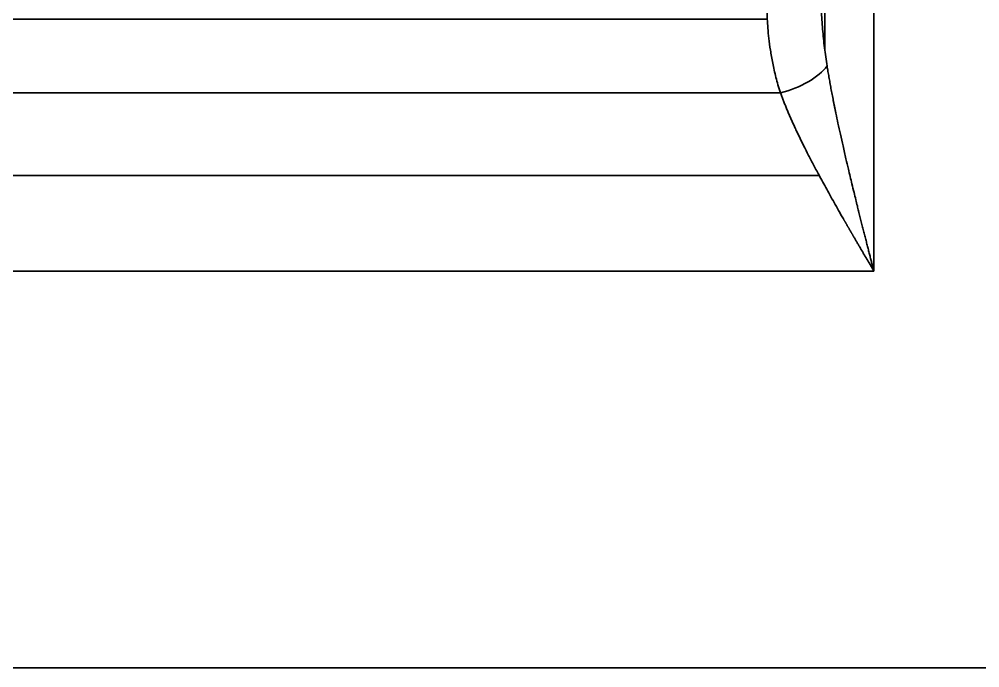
# Model space of a CAD drawing. Header units: millimetres. Extents: x 256 to 2096, y 1004 to 2403.
# Drawn here: x 728.9 to 782.8, y 1950.1 to 1986.5 of the extents above; entities that cross this region are included whole.
import ezdxf

# ---------------------------------------------------------------- set-up
doc = ezdxf.new("R2010")
doc.units = ezdxf.units.MM
doc.layers.add('1', color=7, linetype='Continuous', true_color=0xffffff)

msp = doc.modelspace()

# ---------------------------------------------------------------- linework, layer by layer
at = {"layer": '1', "color": 7, "linetype": 'Continuous', "lineweight": 35}
for p, q in [((776.839, 2030.447), (776.839, 1972.331)), ((774.09, 1984.724), (774.09, 2029.937)), ((695.356, 1986.453), (770.863, 1986.453)), ((771.597, 1982.331), (694.937, 1982.331)), ((694.66, 1977.69), (773.776, 1977.69)), ((776.839, 1972.331), (695.388, 1972.331)), ((900.964, 1950.094), (720.431, 1950.094))]:
    msp.add_line(p, q, dxfattribs=at)
msp.add_ellipse((771.597, 1983.831), major_axis=(-2.856, -0.918), ratio=0.481686, start_param=1.417187, end_param=2.553148, dxfattribs=at)
for points, knots in [([(770.863, 1986.453), (770.863, 1986.474), (770.861, 1986.516), (770.858, 1986.58), (770.855, 1986.644), (770.853, 1986.708), (770.85, 1986.772), (770.847, 1986.836), (770.845, 1986.901), (770.842, 1986.965), (770.84, 1987.03), (770.837, 1987.094), (770.835, 1987.159), (770.832, 1987.224), (770.83, 1987.289), (770.827, 1987.354), (770.825, 1987.419), (770.822, 1987.484), (770.82, 1987.55), (770.817, 1987.615), (770.815, 1987.681), (770.813, 1987.747), (770.81, 1987.812), (770.808, 1987.878), (770.806, 1987.944), (770.803, 1988.01), (770.801, 1988.076), (770.799, 1988.142), (770.797, 1988.209), (770.794, 1988.275), (770.792, 1988.342), (770.79, 1988.408), (770.788, 1988.475), (770.786, 1988.542), (770.784, 1988.608), (770.781, 1988.675), (770.779, 1988.742), (770.777, 1988.809), (770.775, 1988.876), (770.773, 1988.944), (770.771, 1989.011), (770.769, 1989.078), (770.767, 1989.146), (770.765, 1989.213), (770.763, 1989.281), (770.761, 1989.349), (770.76, 1989.416), (770.758, 1989.484), (770.756, 1989.552), (770.754, 1989.62), (770.752, 1989.688), (770.75, 1989.756), (770.749, 1989.824), (770.747, 1989.892), (770.745, 1989.961), (770.743, 1990.029), (770.742, 1990.097), (770.74, 1990.166), (770.738, 1990.234), (770.737, 1990.303), (770.735, 1990.371), (770.733, 1990.44), (770.732, 1990.509), (770.73, 1990.578), (770.729, 1990.646), (770.727, 1990.715), (770.725, 1990.784), (770.724, 1990.853), (770.722, 1990.922), (770.721, 1990.991), (770.72, 1991.061), (770.718, 1991.13), (770.717, 1991.199), (770.715, 1991.268), (770.714, 1991.338), (770.713, 1991.407), (770.711, 1991.476), (770.71, 1991.546), (770.709, 1991.615), (770.707, 1991.685), (770.706, 1991.754), (770.705, 1991.824), (770.704, 1991.894), (770.702, 1991.963), (770.701, 1992.033), (770.7, 1992.103), (770.699, 1992.172), (770.698, 1992.242), (770.697, 1992.312), (770.696, 1992.382), (770.694, 1992.452), (770.693, 1992.522), (770.692, 1992.592), (770.691, 1992.662), (770.69, 1992.732), (770.689, 1992.802), (770.688, 1992.872), (770.687, 1992.942), (770.687, 1993.012), (770.686, 1993.082), (770.685, 1993.152), (770.684, 1993.222), (770.683, 1993.292), (770.682, 1993.363), (770.681, 1993.433), (770.681, 1993.503), (770.68, 1993.573), (770.679, 1993.643), (770.678, 1993.714), (770.678, 1993.784), (770.677, 1993.854), (770.676, 1993.924), (770.676, 1993.995), (770.675, 1994.065), (770.674, 1994.135), (770.674, 1994.206), (770.673, 1994.276), (770.673, 1994.346), (770.672, 1994.416), (770.671, 1994.487), (770.671, 1994.557), (770.67, 1994.627), (770.67, 1994.698), (770.67, 1994.768), (770.669, 1994.838), (770.669, 1994.909), (770.668, 1994.979), (770.668, 1995.049), (770.667, 1995.119), (770.667, 1995.19), (770.667, 1995.26), (770.667, 1995.33), (770.666, 1995.401), (770.666, 1995.471), (770.666, 1995.541), (770.665, 1995.611), (770.665, 1995.681), (770.665, 1995.752), (770.665, 1995.822), (770.665, 1995.892), (770.665, 1995.962), (770.664, 1996.032), (770.664, 1996.102), (770.664, 1996.172), (770.664, 1996.242), (770.664, 1996.313), (770.664, 1996.383), (770.664, 1996.429), (770.664, 1996.453)], [0, 0, 0, 0, 0.007017, 0.014033, 0.021045, 0.028056, 0.035064, 0.04207, 0.049073, 0.056074, 0.063073, 0.070069, 0.077063, 0.084055, 0.091045, 0.098032, 0.105016, 0.111999, 0.118979, 0.125957, 0.132932, 0.139905, 0.146876, 0.153844, 0.16081, 0.167774, 0.174735, 0.181695, 0.188651, 0.195606, 0.202558, 0.209508, 0.216455, 0.2234, 0.230343, 0.237283, 0.244222, 0.251157, 0.258091, 0.265022, 0.271951, 0.278877, 0.285802, 0.292723, 0.299643, 0.30656, 0.313475, 0.320388, 0.327298, 0.334206, 0.341112, 0.348015, 0.354916, 0.361814, 0.368711, 0.375605, 0.382497, 0.389386, 0.396273, 0.403158, 0.41004, 0.41692, 0.423798, 0.430674, 0.437547, 0.444418, 0.451286, 0.458153, 0.465017, 0.471878, 0.478737, 0.485594, 0.492449, 0.499302, 0.506152, 0.512999, 0.519845, 0.526688, 0.533529, 0.540367, 0.547204, 0.554038, 0.560869, 0.567698, 0.574525, 0.58135, 0.588173, 0.594993, 0.60181, 0.608626, 0.615439, 0.62225, 0.629059, 0.635865, 0.642669, 0.649471, 0.65627, 0.663067, 0.669862, 0.676654, 0.683444, 0.690232, 0.697018, 0.703801, 0.710582, 0.717361, 0.724137, 0.730911, 0.737683, 0.744453, 0.75122, 0.757985, 0.764748, 0.771508, 0.778266, 0.785022, 0.791775, 0.798527, 0.805275, 0.812022, 0.818766, 0.825508, 0.832248, 0.838986, 0.845721, 0.852454, 0.859184, 0.865913, 0.872639, 0.879362, 0.886084, 0.892803, 0.89952, 0.906235, 0.912947, 0.919657, 0.926365, 0.93307, 0.939774, 0.946475, 0.953173, 0.95987, 0.966564, 0.973255, 0.979945, 0.986632, 0.993317, 1, 1, 1, 1]), ([(774.218, 1983.831), (774.163, 1984.17), (774.116, 1984.512), (774.032, 1985.199), (773.997, 1985.545), (773.936, 1986.238), (773.912, 1986.585), (773.873, 1987.282), (773.859, 1987.631), (773.851, 1987.981)], [0, 0, 0, 0, 0.25, 0.25, 0.5, 0.5, 0.75, 0.75, 1, 1, 1, 1]), ([(776.839, 1972.331), (776.83, 1972.366), (776.812, 1972.436), (776.785, 1972.543), (776.757, 1972.651), (776.729, 1972.761), (776.7, 1972.874), (776.671, 1972.988), (776.641, 1973.105), (776.611, 1973.223), (776.58, 1973.344), (776.549, 1973.467), (776.517, 1973.591), (776.485, 1973.718), (776.452, 1973.847), (776.419, 1973.977), (776.386, 1974.11), (776.351, 1974.245), (776.317, 1974.381), (776.282, 1974.52), (776.246, 1974.661), (776.21, 1974.804), (776.174, 1974.949), (776.137, 1975.096), (776.099, 1975.244), (776.062, 1975.395), (776.023, 1975.548), (775.974, 1975.745), (775.909, 1976.005), (775.824, 1976.352), (775.723, 1976.762), (775.583, 1977.335), (775.432, 1977.964), (775.265, 1978.674), (775.114, 1979.328), (774.965, 1979.993), (774.832, 1980.604), (774.738, 1981.053), (774.675, 1981.358), (774.638, 1981.537), (774.603, 1981.714), (774.568, 1981.889), (774.534, 1982.062), (774.501, 1982.233), (774.469, 1982.402), (774.437, 1982.569), (774.407, 1982.734), (774.377, 1982.897), (774.349, 1983.058), (774.321, 1983.216), (774.294, 1983.373), (774.268, 1983.528), (774.242, 1983.68), (774.226, 1983.781), (774.218, 1983.831)], [0, 0, 0, 0, 0.009026, 0.018227, 0.027603, 0.037155, 0.046881, 0.056782, 0.066859, 0.07711, 0.087537, 0.098139, 0.108917, 0.119869, 0.130997, 0.142301, 0.153779, 0.165434, 0.177263, 0.189269, 0.20145, 0.213806, 0.226338, 0.239045, 0.251928, 0.264985, 0.278217, 0.291623, 0.315992, 0.345967, 0.38154, 0.4227, 0.494869, 0.545086, 0.607654, 0.665519, 0.718691, 0.767182, 0.783011, 0.798669, 0.814159, 0.829478, 0.844628, 0.859609, 0.874419, 0.889059, 0.903527, 0.917825, 0.93195, 0.945904, 0.959686, 0.973296, 0.986734, 1, 1, 1, 1]), ([(776.839, 1972.331), (776.826, 1972.354), (776.8, 1972.398), (776.761, 1972.465), (776.722, 1972.531), (776.684, 1972.596), (776.645, 1972.661), (776.608, 1972.725), (776.57, 1972.789), (776.533, 1972.852), (776.497, 1972.915), (776.461, 1972.977), (776.425, 1973.038), (776.389, 1973.099), (776.354, 1973.159), (776.319, 1973.219), (776.284, 1973.278), (776.25, 1973.336), (776.216, 1973.394), (776.183, 1973.451), (776.15, 1973.508), (776.117, 1973.564), (776.084, 1973.619), (776.052, 1973.674), (776.021, 1973.729), (775.989, 1973.782), (775.958, 1973.836), (775.927, 1973.888), (775.897, 1973.94), (775.867, 1973.992), (775.837, 1974.043), (775.808, 1974.093), (775.779, 1974.142), (775.751, 1974.192), (775.722, 1974.24), (775.695, 1974.288), (775.667, 1974.335), (775.64, 1974.382), (775.613, 1974.428), (775.587, 1974.474), (775.56, 1974.519), (775.535, 1974.563), (775.509, 1974.607), (775.484, 1974.65), (775.459, 1974.693), (775.435, 1974.735), (775.411, 1974.776), (775.387, 1974.817), (775.364, 1974.857), (775.341, 1974.897), (775.318, 1974.936), (775.296, 1974.975), (775.274, 1975.013), (775.253, 1975.05), (775.231, 1975.087), (775.211, 1975.123), (775.19, 1975.159), (775.17, 1975.194), (775.15, 1975.229), (775.048, 1975.406), (774.868, 1975.722), (774.614, 1976.17), (774.372, 1976.602), (774.142, 1977.018), (773.923, 1977.417), (773.676, 1977.875), (773.403, 1978.388), (773.111, 1978.955), (772.838, 1979.497), (772.647, 1979.89), (772.528, 1980.142), (772.472, 1980.26), (772.418, 1980.377), (772.364, 1980.493), (772.312, 1980.609), (772.26, 1980.723), (772.209, 1980.837), (772.159, 1980.949), (772.11, 1981.061), (772.062, 1981.172), (772.015, 1981.282), (771.969, 1981.391), (771.924, 1981.499), (771.88, 1981.606), (771.837, 1981.712), (771.794, 1981.818), (771.753, 1981.922), (771.712, 1982.026), (771.673, 1982.128), (771.634, 1982.23), (771.609, 1982.297), (771.597, 1982.331)], [0, 0, 0, 0, 0.006638, 0.013219, 0.019743, 0.026209, 0.032617, 0.038968, 0.045261, 0.051497, 0.057675, 0.063796, 0.069859, 0.075865, 0.081813, 0.087704, 0.093537, 0.099312, 0.10503, 0.110691, 0.116294, 0.121839, 0.127327, 0.132758, 0.138131, 0.143446, 0.148704, 0.153904, 0.159047, 0.164132, 0.16916, 0.17413, 0.179043, 0.183898, 0.188696, 0.193436, 0.198119, 0.202744, 0.207312, 0.211822, 0.216274, 0.220669, 0.225007, 0.229287, 0.233509, 0.237674, 0.241782, 0.245832, 0.249824, 0.253759, 0.257636, 0.261456, 0.265219, 0.268924, 0.272571, 0.276161, 0.279693, 0.283168, 0.286585, 0.289945, 0.335989, 0.380449, 0.423325, 0.464621, 0.504337, 0.542476, 0.601403, 0.658083, 0.712529, 0.764754, 0.776761, 0.788686, 0.80053, 0.812291, 0.823972, 0.835571, 0.847089, 0.858526, 0.869884, 0.88116, 0.892358, 0.903475, 0.914513, 0.925473, 0.936353, 0.947155, 0.957879, 0.968525, 0.979094, 0.989585, 1, 1, 1, 1])]:
    msp.add_open_spline(points, degree=3, knots=knots, dxfattribs=at)
msp.add_open_spline([(771.597, 1982.331), (771.501, 1982.629), (771.338, 1983.205), (771.16, 1984.001), (771.034, 1984.728), (770.948, 1985.383), (770.892, 1985.971), (770.871, 1986.301), (770.863, 1986.453)], degree=3, dxfattribs=at)

doc.saveas('drawing.dxf')
